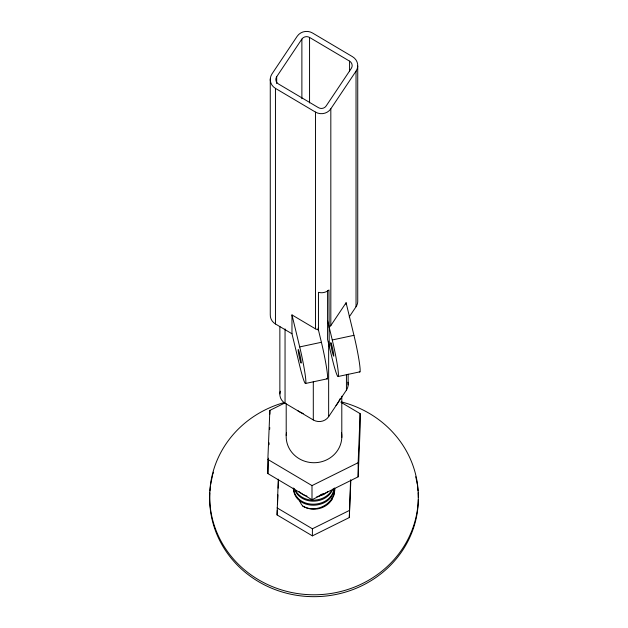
<?xml version="1.0" encoding="UTF-8"?>
<svg xmlns="http://www.w3.org/2000/svg" width="628" height="628" viewBox="0 0 628 628"><rect width="100%" height="100%" fill="white"/><g stroke="black" fill="none" stroke-linecap="round" stroke-linejoin="round"><path stroke-width="0.94" d="M340.988 402.312L360.142 413.656L360.142 427.794L358.141 476.84L311.998 499.731L267.858 473.575L267.858 459.437L269.859 410.398L284.657 403.05M267.858 473.575L268.486 458.189M269.035 444.726L269.114 442.803M269.663 429.34L269.742 427.417M350.84 480.232L349.309 517.55L312.399 535.865L277.081 514.936L278.259 479.164M277.081 514.936L277.278 510.156M277.513 504.41L277.906 494.84M278.18 488.144L278.534 479.533M349.309 517.55L350.565 479.863M358.141 476.84L358.141 462.703L360.142 413.656M334.237 488.144C331.034 508.955 296.322 510.007 293.488 488.553M334.394 488.333C332.031 510.658 294.289 511.09 293.315 487.972M334.85 488.898C334.457 504.151 315.829 513.696 302.884 506.168A16.697 15.716 0 0 1 299.54 500.438M332.793 489.126C326.419 505.155 299.737 505.399 294.281 488.56M302.884 506.168A20.865 19.633 0 0 0 331.655 500.021L333.931 495.186L334.685 488.199M276.681 76.726L301.88 39.069A5.566 5.236 0 0 1 309.557 37.437L349.576 61.144A5.566 5.236 0 0 1 351.319 68.366L326.12 106.022A5.566 5.236 0 0 1 318.443 107.663L278.424 83.948A5.566 5.236 0 0 1 276.681 76.726L276.681 83.571M329.221 327.384L330.823 325.563L330.823 108.809L356.029 71.152A11.131 10.472 0 0 0 352.544 56.716L312.524 33.001A11.131 10.472 0 0 0 297.177 36.283L271.971 73.939A11.131 10.472 0 0 0 275.457 88.375L275.457 323.977L291.973 333.758L299.697 365.771A27.82 2.088 77.9 0 0 305.867 381.871A27.82 2.088 77.9 0 0 299.697 346.923L291.973 314.911L315.476 328.844L318.451 330.038L318.451 292.342L320.979 292.75A11.131 10.472 0 0 0 328.97 289.971L329.221 346.232M330.823 325.563L346.091 302.751L353.957 335.328A27.82 2.088 77.9 0 1 359.295 371.572M349.231 316.912L356.029 306.754A11.131 10.472 0 0 0 357.732 301.581L357.732 65.979M280.347 391.252A11.131 10.472 0 0 0 285.049 403.207L313.301 419.951A11.131 10.472 0 0 0 328.648 416.67L346.436 390.09A11.131 10.472 0 0 0 347.873 382.185M331.655 490.476C323.899 503.091 303.136 503.64 295.545 490.586M328.177 491.418L323.734 494.558L316.818 496.724M267.858 459.437L311.998 485.593L358.141 462.703M277.081 507.871L312.399 528.792L349.309 510.486M320.327 494.801L323.734 493.498M299.697 346.923L321.403 342.284L317.996 328.161M327.581 290.631L327.581 339.442L332.259 358.816A27.82 2.088 77.9 0 0 338.421 374.916A27.82 2.088 77.9 0 0 332.259 339.968L353.957 335.328M305.655 383.441L327.361 378.802M338.209 376.486L359.915 371.847M307.006 496.144L302.884 494.511L298.692 491.41M275.457 88.375L315.476 112.09A11.131 10.472 0 0 0 330.823 108.809M327.581 320.594L332.259 339.968M356.029 71.152L356.029 306.754M349.576 61.144L349.576 70.925M348.14 374.155L348.14 384.909M346.436 374.445L346.436 390.09M346.091 302.751L346.091 304.635M341.797 396.205L341.797 437.551M328.648 341.397L328.648 416.67M315.476 112.09L315.476 328.844M313.301 381.824L313.301 419.951M312.399 528.792L312.399 535.865M311.998 485.593L311.998 499.731M309.557 37.437L309.557 102.929M301.88 39.069L301.88 98.706M291.973 314.911L291.973 333.758M286.203 403.812L286.203 435.542M285.049 328.915L285.049 403.207M279.86 326.497L279.86 393.944M270.268 79.112L270.268 314.714A11.131 10.472 0 0 0 275.457 323.977M269.859 410.398L269.859 414.166M321.403 342.284A27.82 2.088 77.9 0 1 326.741 378.527M341.514 432.668A27.82 26.18 0 0 1 313.976 462.726A27.82 26.18 0 0 1 286.494 432.621M339.984 398.78A27.82 26.18 0 0 1 335.98 405.476M303.214 413.554A27.82 26.18 0 0 1 297.672 410.626M332.141 497.596A16.697 15.716 0 0 1 331.655 500.021M418.327 499.448A104.327 98.164 0 0 1 310.499 596.616A104.327 98.164 0 0 1 209.846 492.862M209.98 490.97A104.327 98.164 0 0 1 210.49 486.229M210.765 484.337A104.327 98.164 0 0 1 212.484 475.883M212.971 474.038A104.327 98.164 0 0 1 213.489 472.201M415.736 476.762A104.327 98.164 0 0 1 417.22 484.219M417.494 486.119A104.327 98.164 0 0 1 418.012 490.876M418.154 492.784A104.327 98.164 0 0 1 418.327 497.549M341.13 401.841A104.327 98.164 0 0 1 399.942 552.279A104.327 98.164 0 0 1 229.597 554.32A104.327 98.164 0 0 1 284.311 402.524M330.925 345.039A6.955 0.518 77.9 0 0 333.594 356.092A6.955 0.518 77.9 0 0 332.259 347.033A6.955 0.518 77.9 0 0 330.925 345.039M298.363 352.002A6.955 0.518 77.9 0 0 301.032 363.055A6.955 0.518 77.9 0 0 299.697 353.996A6.955 0.518 77.9 0 0 298.363 352.002"/></g></svg>
